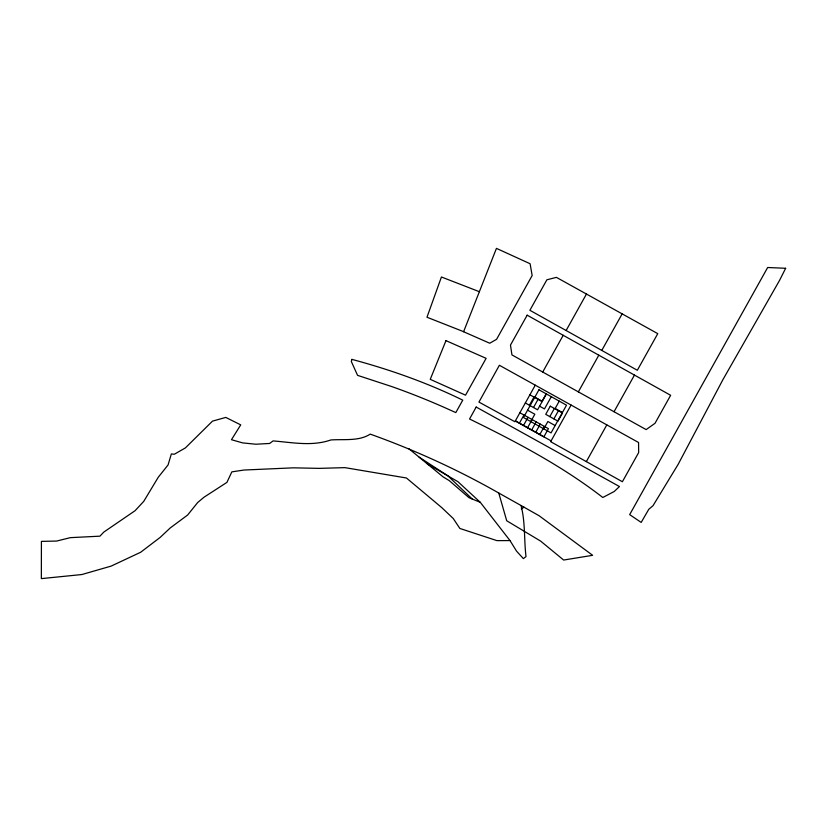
<?xml version="1.0" encoding="UTF-8"?>
<svg xmlns="http://www.w3.org/2000/svg" width="827" height="827" viewBox="0 0 827 827"><rect width="100%" height="100%" fill="white"/><g stroke="black" fill="none" stroke-linecap="round" stroke-linejoin="round"><path stroke-width="1.24" d="M463.596 331.71L496.448 248.379L530.117 263.751L532.154 275.556L496.593 339.308L489.739 343.236L461.838 330.965L426.98 317.237L441.432 276.993L479.36 291.704M535.255 385.196L514.88 421.729L478.947 402.077L499.384 365.265L638.568 442.507L638.661 452.576L622.39 481.727L550.648 441.69L571.075 405.065M542.729 372.026L563.208 335.297M566.123 330.511L586.457 294.04L657.765 333.653L637.328 370.269L529.89 310.29L546.885 279.795L556.416 277.365L586.457 294.04M519.408 423.186L523.956 415.03M529.414 405.24L533.973 397.084M523.491 425.46L528.039 417.304M533.498 407.515L538.046 399.358M530.748 421.563L534.831 414.234L527.574 410.182M546.202 393.848L542.109 401.188L534.852 397.136M527.564 427.735L532.112 419.578M546.409 393.962L537.571 409.789L525.341 402.966M531.647 430.009L536.196 421.853M551.299 396.691L544.476 408.92L539.586 406.191M535.72 432.283L540.269 424.127M539.793 434.557L544.352 426.401M549.81 416.612L554.359 408.466M543.794 428.841L547.887 421.512L555.144 425.564M559.248 401.126L555.165 408.466L562.422 412.518M553.883 418.886L558.432 410.74M578.352 391.864L598.81 355.186M601.777 350.421L622.152 313.878M586.353 461.59L606.801 424.902M614.027 411.732L634.454 375.096M521.279 508.843L524.049 507.209L539.09 515.728L592.649 555.31L563.642 560.044L540.693 541.147L506.713 520.762L498.764 493.026C457.786 469.674 414.668 450.022 370.248 434.123C358.897 441.463 343.846 439.003 330.852 439.964C311.862 446.559 292.489 442.445 273.075 440.915L269.633 443.468L255.832 444.223L242.631 442.9L231.467 439.706L240.729 424.871L225.792 417.418L212.498 421.129L185.403 447.903L174.332 454.24L171.344 453.951L168.067 464.96L158.277 477.231L143.722 501.4L135.08 510.704L103.809 532.081L99.943 536.165L70.326 537.653L56.608 541.065L41.412 541.375L41.35 578.621L81.863 574.538L111.118 566.113L140.652 552.26L160.211 537.374L170.197 527.977L187.657 515.004L197.725 502.475L204.011 497.213L226.918 482.389L231.839 471.866L243.986 470.036L293.482 467.834L319.191 468.371L344.931 467.637L406.439 477.996L441.804 507.654L453.248 518.508L459.864 528.453L496.924 540.631L510.011 540.579L516.555 551.144L523.377 558.607L526.003 556.592C523.946 539.545 525.424 522.188 521.031 505.504L498.764 493.026M510.011 540.579L480.322 502.361L469.012 497.689L449.226 480.601L443.045 476.838L408.92 448.751M529.89 394.81L542.119 401.633M519.883 412.756L548.425 428.675L543.877 436.832L515.335 420.912L551.102 440.874M521.031 505.504L524.049 507.209M427.332 463.895L457.962 481.707L480.322 502.361M419.196 457.207L447.934 475.876L472.258 499.022M351.92 359.383L351.32 361.492L357.574 375.355L391.946 386.633A736.144 736.144 0 0 1 444.833 407.659L455.811 412.59L462.758 400.154C427.332 382.787 390.003 369.597 351.92 359.383M445.97 340.641L430.247 379.345L465.539 395.182L486.121 358.339L445.97 340.641M785.65 268.289L779.603 280.301L722.953 379.572L678.13 464.392L652.999 505.721L648.833 509.215L641.183 522.416L629.678 514.632L767.663 267.503L785.65 268.289M476.187 407.049L469.56 419C515.893 441.68 561.895 465.777 602.8 497.492L614.254 491.476L619.464 486.545L476.187 407.049M527.171 315.18L510.476 345.097L511.944 354.907L646.145 429.606L655.015 423.29L670.645 395.296L527.171 315.18M538.946 389.796L523.481 417.511L551.051 432.893L566.516 405.178L538.946 389.796M550.275 406.191L545.727 414.337L557.956 421.16L562.505 413.014L550.275 406.191"/></g></svg>
